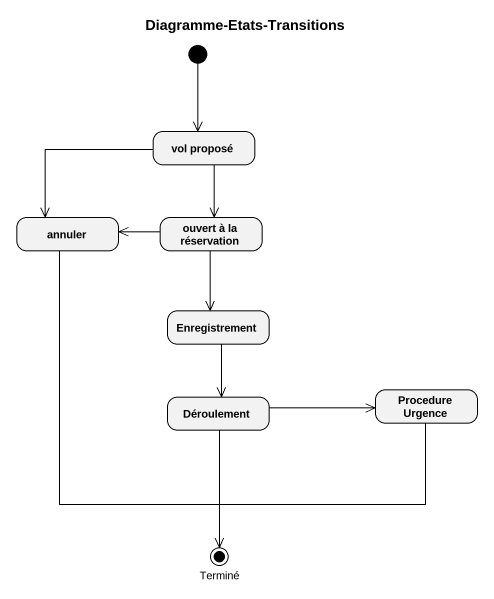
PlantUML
@startuml
title Diagramme-Etats-Transitions
hide empty description
state "vol proposé" as vol_proposé
state annuler
state "ouvert à la réservation" as ouvert_à_la_réservation
state Enregistrement
state Déroulement
state "Procedure Urgence" as Procedure_Urgence
state Terminé <<end>>
[*] --> vol_proposé
vol_proposé --> annuler
vol_proposé --> ouvert_à_la_réservation
annuler --> Terminé
ouvert_à_la_réservation -left-> annuler
ouvert_à_la_réservation --> Enregistrement
Enregistrement --> Déroulement
Déroulement -right-> Procedure_Urgence
Déroulement --> Terminé
Procedure_Urgence --> Terminé
@enduml
